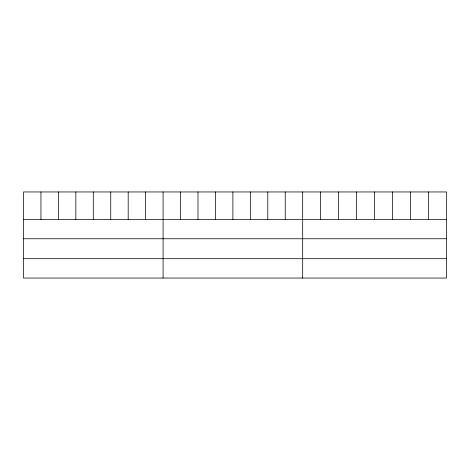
<?xml version="1.0" encoding="UTF-8"?>
<svg xmlns="http://www.w3.org/2000/svg" width="470" height="470" viewBox="0 0 470 470"><rect width="100%" height="100%" fill="white"/><g stroke="black" fill="none" stroke-linecap="round" stroke-linejoin="round"><path stroke-width="0.7" d="M446.5 219.396L446.5 278.046L23.5 278.046L23.5 191.954L446.5 191.954L446.5 219.396L23.5 219.396M23.5 238.754L446.5 238.754M23.5 258.694L446.5 258.694M428.522 191.954L428.522 219.396M410.545 191.954L410.545 219.396M392.568 191.954L392.568 219.396M374.59 191.954L374.59 219.396M356.613 191.954L356.613 219.396M338.635 191.954L338.635 219.396M320.657 191.954L320.657 219.396M302.68 191.954L302.68 278.046M285.231 191.954L285.231 219.396M267.783 191.954L267.783 219.396M250.334 191.954L250.334 219.396M232.885 191.954L232.885 219.396M215.436 191.954L215.436 219.396M197.988 191.954L197.988 219.396M180.539 191.954L180.539 219.396M163.09 191.954L163.09 278.046M145.641 191.954L145.641 219.396M128.192 191.954L128.192 219.396M110.744 191.954L110.744 219.396M93.295 191.954L93.295 219.396M75.846 191.954L75.846 219.396M58.398 191.954L58.398 219.396M40.949 191.954L40.949 219.396"/></g></svg>
